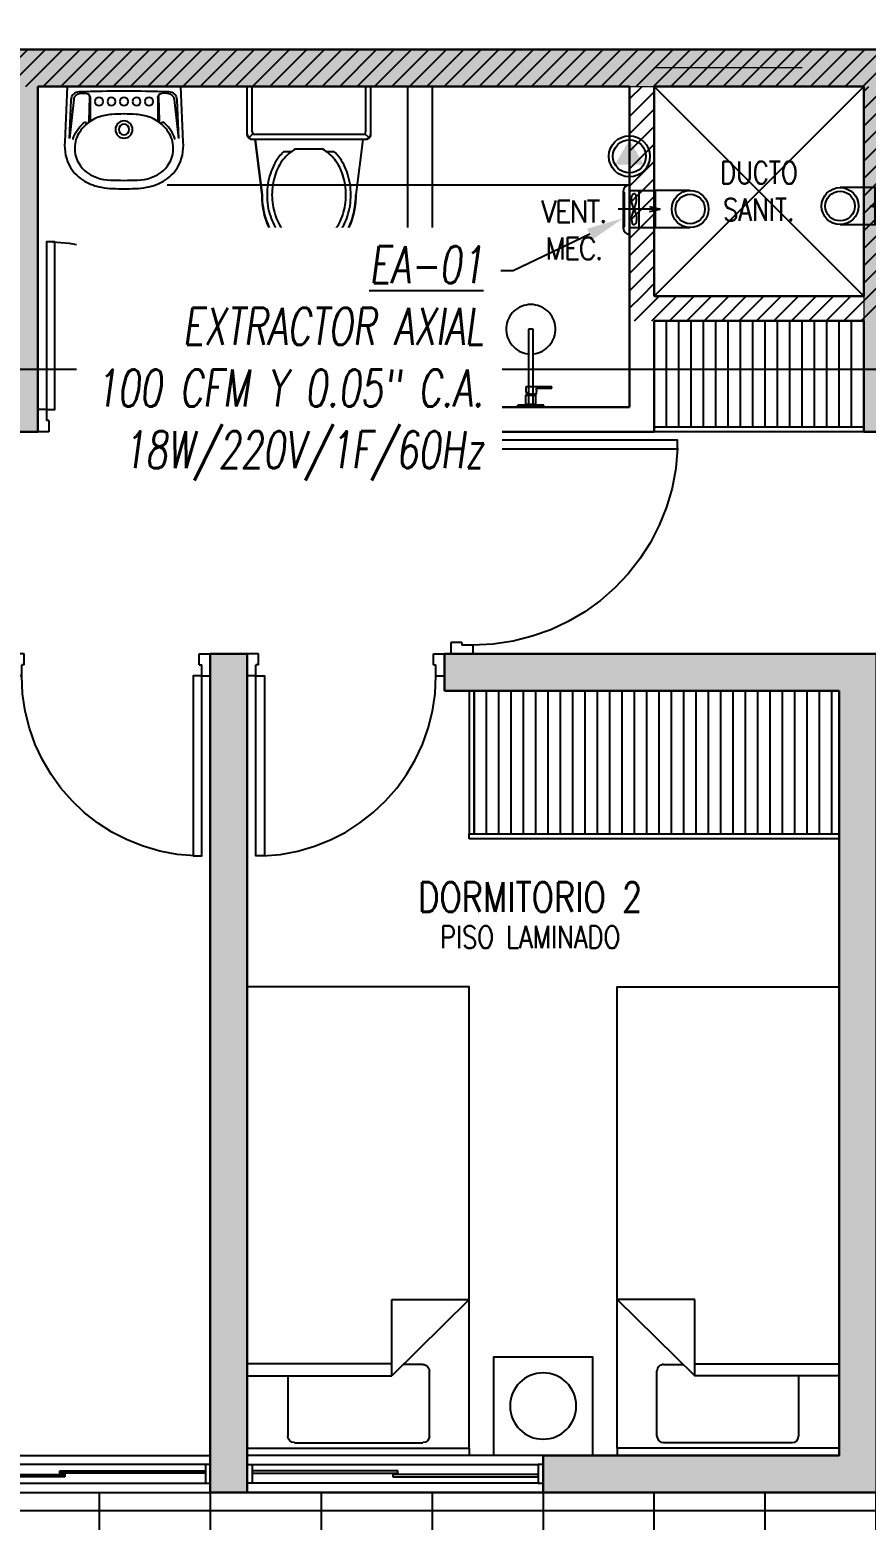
# Model space of a CAD drawing. Header units: millimetres. Extents: x 98 to 155, y -181 to 127.
# Drawn here: x 118.41 to 121.8, y 109.62 to 115.67 of the extents above; entities that cross this region are included whole.
import ezdxf
from ezdxf import colors
from ezdxf.entities.mleader import LeaderData, LeaderLine
from ezdxf.enums import TextEntityAlignment as Align
from ezdxf.math import Vec2, Vec3

# ---------------------------------------------------------------- set-up
doc = ezdxf.new("R2010")
doc.units = ezdxf.units.MM
doc.header["$LTSCALE"] = 15
for name, pattern in [('CENTER', [2, 1.25, -0.25, 0.25, -0.25]), ('HIDDEN', [0.375, 0.25, -0.125]), ('HIDDEN2', [0.1875, 0.125, -0.0625]), ('X-REF_DP_Arquitectura$0$HIDDEN', [0.375, 0.25, -0.125])]:
    doc.linetypes.add(name, pattern=pattern)
doc.layers.get('0').update_dxf_attribs({"color": 250})
for name, color, linetype in [('A-CORTE', 250, 'CENTER'), ('A-HATCH', 250, 'Continuous'), ('A-LINEAS', 250, 'Continuous'), ('A-MOBILIARIO', 250, 'Continuous'), ('A-MURO BAJO', 250, 'Continuous'), ('A-PROYECCIONES INT.', 250, 'HIDDEN2'), ('A-SANITARIOS', 250, 'Continuous'), ('A-TEXTO-ACABADO PISO', 250, 'Continuous'), ('A_50_TextoAmbiente', 252, 'Continuous'), ('A_50_TextoIndicaciones', 250, 'Continuous'), ('A_50_Vigas', 250, 'X-REF_DP_Arquitectura$0$HIDDEN'), ('A_60_HatchEstructuras', 250, 'Continuous'), ('DLP_MOBILIARIO FIJO', 250, 'Continuous'), ('L-06_EQ-FIN-CONT', 141, 'Continuous'), ('L3 Equipos y Ductos', 160, 'Continuous'), ('L4 Linea mediana', 191, 'Continuous'), ('L6 Linea fina', 141, 'Continuous'), ('MURO CF 120', 250, 'Continuous'), ('MURO CF 60', 250, 'Continuous')]:
    doc.layers.add(name, color=color, linetype=linetype)
doc.layers.add('A-MUROS', color=252, linetype='Continuous', lineweight=30)
doc.layers.add('A_20_Estructuras', color=250, linetype='Continuous', lineweight=18)
doc.styles.add('JNV ING', font='romans.shx', dxfattribs={"width": 0.7, "oblique": 8, "height": 0.15})
doc.styles.add('ROMANS', font='romans.shx', dxfattribs={"width": 0.8})
pattern_1 = [(45, (128.673205, 65.58629), (-0.03535534, 0.03535534), [])]

# ---------------------------------------------------------------- blocks, each defined once
blk = doc.blocks.new('FUTURE 150')
at = {"layer": 'L3 Equipos y Ductos'}
for p, q in [((-0.1294, 0.1486), (-0.1294, -0.0006)), ((-0.104, -0.026), (-0.104, 0.174)), ((-0.104, 0.152), (0, 0.152)), ((0, 0.152), (0, 0.002)), ((-0.104, 0.002), (0, 0.002))]:
    blk.add_line(p, q, dxfattribs=at)
for centre, start, end in [((-0.104, 0.1486), 90, 180), ((-0.104, -0.0006), 180, 270)]:
    blk.add_arc(centre, 0.0254, start, end, dxfattribs=at)
at = {"layer": 'L4 Linea mediana'}
for p, q in [((-0.1294, 0.1448), (-0.1239, 0.1448)), ((-0.1239, 0.0052), (-0.1239, 0.1448)), ((-0.066, 0.152), (-0.066, 0.002)), ((-0.1294, 0.0052), (-0.1239, 0.0052))]:
    blk.add_line(p, q, dxfattribs=at)
at = {"layer": 'L6 Linea fina'}
for p, q in [((0.0199, 0.077), (-0.1499, 0.077)), ((-0.0231, 0.0872), (0.0199, 0.077)), ((-0.0231, 0.0668), (0.0199, 0.077))]:
    blk.add_line(p, q, dxfattribs=at)
for points in [[(-0.0857, 0.077), (-0.0921, 0.0934), (-0.0951, 0.1284), (-0.0911, 0.1379), (-0.0857, 0.1402)], [(-0.0857, 0.077), (-0.0794, 0.0934), (-0.0764, 0.1284), (-0.0804, 0.1379), (-0.0857, 0.1402)], [(-0.0857, 0.077), (-0.0921, 0.0606), (-0.0951, 0.0256), (-0.0911, 0.0161), (-0.0857, 0.0138)], [(-0.0857, 0.077), (-0.0794, 0.0606), (-0.0764, 0.0256), (-0.0804, 0.0161), (-0.0857, 0.0138)]]:
    blk.add_spline(points, degree=3, dxfattribs=at)
blk = doc.blocks.new('Trampa de humo')
at = {"layer": 'L3 Equipos y Ductos'}
blk.add_lwpolyline([(0.155, 0.15), (0.013, 0.15), (0.013, 0), (0.155, 0)], dxfattribs=at)
for radius in [0.075, 0.06]:
    blk.add_circle((0.155, 0.075), radius, dxfattribs=at)
blk = doc.blocks.new('FUTURE150 con trampa')
blk.add_blockref('Trampa de humo', (0.0927, 0.0279))
at = {"layer": 'L-06_EQ-FIN-CONT'}
blk.add_blockref('FUTURE 150', (0.1057, 0.0259), dxfattribs=at)
blk = doc.blocks.new('PTO ELECT')
at = {"layer": 'L4 Linea mediana', "ltscale": 1.5}
blk.add_circle((-0.6859, 0.0891), 0.0833, dxfattribs=at)
at = {"layer": 'L6 Linea fina', "ltscale": 1.5}
blk.add_circle((-0.6859, 0.0891), 0.0671, dxfattribs=at)
blk.add_solid([(-0.6278, 0.0555), (-0.744, 0.0555), (-0.6278, 0.0555), (-0.6859, 0.1562)], dxfattribs=at)
blk = doc.blocks.new('ESTRUC_P1')
at = {"layer": 'A_60_HatchEstructuras'}
h = blk.add_hatch(color=256, dxfattribs=at)
h.dxf.hatch_style = 1
h.paths.add_polyline_path([(21.1, -4.925), (21.525, -4.925), (21.525, -4.775), (19.25, -4.775), (19.25, -4.925), (20.9, -4.925), (20.9, -6.175), (18.5, -6.175), (18.5, -4.775), (18.35, -4.775), (18.35, -6.175), (15.45, -6.175), (15.45, -4.775), (15.25, -4.775), (15.25, -6.175), (11.7, -6.175), (11.7, -6.325), (21.1, -6.325)])
h.paths.add_polyline_path([(21.7, -7.525), (11.7, -7.525), (11.7, -7.675), (15.25, -7.675), (15.25, -9.075), (15.45, -9.075), (15.45, -7.675), (18.8, -7.675), (18.8, -9.075), (18.95, -9.075), (18.95, -7.675), (21.5, -7.675), (21.5, -8.925), (19.7, -8.925), (19.7, -9.075), (21.7, -9.075)])
h = blk.add_hatch(color=256, dxfattribs=at)
h.dxf.hatch_style = 1
h.paths.add_polyline_path([(15.35, -9.975), (13.6, -9.975), (13.6, -13.375), (14.95, -13.375), (14.95, -13.225), (13.75, -13.225), (13.75, -10.125), (15.35, -10.125)])
h.paths.add_polyline_path([(16.3, -9.975), (16.15, -9.975), (16.15, -13.375), (16.3, -13.375)])
h.paths.add_polyline_path([(18.85, -9.975), (17.1, -9.975), (17.1, -10.125), (18.7, -10.125), (18.7, -13.225), (17.5, -13.225), (17.5, -13.375), (18.85, -13.375)])
at = {"layer": 'A_20_Estructuras'}
for points in [[(21.7, -7.525), (11.7, -7.525), (11.7, -7.675), (15.25, -7.675), (15.25, -9.075), (15.45, -9.075), (15.45, -7.675), (18.8, -7.675), (18.8, -9.075), (18.95, -9.075), (18.95, -7.675), (21.5, -7.675), (21.5, -8.925), (19.7, -8.925), (19.7, -9.075), (21.7, -9.075)], [(16.3, -9.975), (16.15, -9.975), (16.15, -13.375), (16.3, -13.375)], [(18.85, -9.975), (17.1, -9.975), (17.1, -10.125), (18.7, -10.125), (18.7, -13.225), (17.5, -13.225), (17.5, -13.375), (18.85, -13.375)]]:
    blk.add_lwpolyline(points, close=True, dxfattribs=at)
at = {"layer": 'A_20_Estructuras', "linetype": 'HIDDEN', "ltscale": 0.5, "elevation": 0}
blk.add_lwpolyline([(18.55, -7.6), (17.95, -7.6)], dxfattribs=at)
at = {"layer": 'A_50_Vigas'}
for p, q in [((14.95, -13.375), (16.15, -13.375)), ((16.3, -13.375), (17.5, -13.375))]:
    blk.add_line(p, q, dxfattribs=at)
at = {"layer": 'A_50_Vigas', "elevation": 0}
blk.add_lwpolyline([(17.95, -7.675), (17.95, -8.525), (18.8, -8.525)], dxfattribs=at)
blk = doc.blocks.new('ducha marsano')
at = {"linetype": 'HIDDEN2', "ltscale": 0.5, "extrusion": (-4.9425e-10, -7.91123e-10, -1)}
for p, q in [((-0.01, 0), (0.01, 0)), ((0.01, 0), (0.01, -0.3155)), ((-0.0205, -0.08), (-0.0205, -0.0601)), ((-0.0155, -0.058), (-0.0157, -0.058)), ((-0.01, -0.3155), (-0.01, 0)), ((0.0225, -0.0515), (-0.0001, -0.0515)), ((0.0225, -0.0515), (0.0225, -0.0627)), ((0.021, -0.0815), (-0.019, -0.0815)), ((0.025, -0.0815), (0.021, -0.0815)), ((0.0225, -0.0682), (0.0225, -0.077)), ((0.0225, -0.077), (0.025, -0.077)), ((0.025, -0.077), (0.0771, -0.077)), ((0.0771, -0.0815), (0.025, -0.0815)), ((0.0771, -0.077), (0.0816, -0.077)), ((0.0816, -0.0815), (0.0771, -0.0815)), ((0.0816, -0.077), (0.082, -0.077)), ((0.082, -0.0815), (0.0816, -0.0815)), ((0.082, -0.077), (0.084, -0.077)), ((0.084, -0.0815), (0.082, -0.0815)), ((0.0855, -0.0785), (0.0855, -0.08)), ((0.01, -0.3155), (-0.01, -0.3155))]:
    blk.add_line(p, q, dxfattribs=at)
for centre, radius, start, end in [((-0.0004, -0.0462), 0.02, 323.95812, 354.92979), ((0.0004, -0.0462), 0.02, 185.07021, 195.2705), ((0.019, -0.08), 0.0015, 270, 360), ((-0.084, -0.0785), 0.0015, 90, 180), ((-0.084, -0.08), 0.0015, 180, 270), ((0, -0.3155), 0.1, 95.73917, 84.26083)]:
    blk.add_arc(centre, radius, start, end, dxfattribs=at)
at = {"linetype": 'HIDDEN2', "ltscale": 0.5, "extrusion": (-4.94252e-10, -7.91124e-10, -1)}
blk.add_ellipse((0, -0.0515), major_axis=(-0.0225, -0.0095), ratio=0.001448, start_param=0.425436, end_param=1.567366, dxfattribs=at)
at = {"linetype": 'HIDDEN2', "ltscale": 0.5}
for points, degree in [([(-0.0305, 0), (0, 0), (0.0305, 0)], 2), ([(0.0305, 0), (0.0415, 0), (0.0525, 0)], 2), ([(0.0525, 0), (0.0525, -0.0038), (0.0525, -0.0075)], 2), ([(-0.0525, 0), (-0.0525, -0.0038), (-0.0525, -0.0075)], 2), ([(-0.0525, 0), (-0.0415, 0), (-0.0305, 0)], 2), ([(-0.0525, -0.0075), (-0.0525, -0.0075), (-0.0525, -0.0075)], 2), ([(0.0305, -0.008), (0, -0.008), (-0.0305, -0.008)], 2), ([(-0.0215, -0.008), (-0.0215, -0.0093), (-0.0215, -0.0105)], 2), ([(-0.021, -0.011), (-0.007, -0.011), (0.007, -0.011), (0.021, -0.011)], 3), ([(-0.02, -0.011), (-0.02, -0.0294), (-0.02, -0.0477)], 2), ([(-0.0197, -0.048), (0, -0.048), (0.0197, -0.048)], 2), ([(0.02, -0.011), (0.02, -0.0294), (0.02, -0.0477)], 2), ([(0.0215, -0.008), (0.0215, -0.0093), (0.0215, -0.0105)], 2)]:
    blk.add_open_spline(points, degree=degree, dxfattribs=at)
for points, weights in [([(-0.0525, -0.0075), (-0.0525, -0.0075), (-0.0525, -0.0075)], [1, 0.990847086912, 0.982266230892]), ([(-0.052, -0.008), (-0.0525, -0.008), (-0.0525, -0.0075)], [1, 0.707106781193, 1]), ([(-0.0215, -0.0105), (-0.0215, -0.011), (-0.021, -0.011)], [1, 0.70710678154, 1]), ([(-0.02, -0.0477), (-0.02, -0.048), (-0.0197, -0.048)], [1, 0.707106780138, 1]), ([(0.02, -0.0477), (0.02, -0.048), (0.0197, -0.048)], [1, 0.707106779703, 1]), ([(0.0211, -0.011), (0.0211, -0.011), (0.021, -0.011)], [1, 0.992411795776, 1]), ([(0.052, -0.008), (0.0521, -0.008), (0.0521, -0.008)], [1, 0.992411795771, 1])]:
    blk.add_rational_spline(points, weights, degree=2, dxfattribs=at)
for points, knots in [([(-0.0305, -0.008), (-0.0332, -0.008), (-0.0374, -0.008), (-0.0424, -0.008), (-0.0458, -0.008), (-0.0486, -0.008), (-0.0512, -0.008), (-0.052, -0.008), (-0.052, -0.008)], [0, 0, 0, 0, 8.104572, 12.495263, 16.885954, 21.276645, 25.667336, 33.771908, 33.771908, 33.771908, 33.771908]), ([(0.052, -0.008), (0.052, -0.008), (0.0512, -0.008), (0.0486, -0.008), (0.0458, -0.008), (0.0424, -0.008), (0.0374, -0.008), (0.0332, -0.008), (0.0305, -0.008)], [0, 0, 0, 0, 8.104572, 12.495263, 16.885954, 21.276645, 25.667336, 33.771908, 33.771908, 33.771908, 33.771908]), ([(0.0225, -0.0682), (0.0225, -0.0682), (0.0225, -0.0682), (0.0225, -0.0679), (0.0224, -0.0677), (0.0224, -0.0672), (0.0224, -0.0669), (0.0223, -0.0662), (0.0223, -0.0658), (0.0223, -0.0652), (0.0223, -0.0648), (0.0224, -0.0641), (0.0224, -0.0638), (0.0224, -0.0633), (0.0225, -0.0631), (0.0225, -0.0628), (0.0225, -0.0627), (0.0225, -0.0627)], [0.4148436, 0.4148436, 0.4148436, 0.4148436, 0.5185541, 0.5185541, 0.6222645, 0.6222645, 0.7259759, 0.7259759, 0.8296873, 0.8296873, 0.9333987, 0.9333987, 1.03711, 1.03711, 1.1408205, 1.1408205, 1.2445309, 1.2445309, 1.2445309, 1.2445309])]:
    blk.add_open_spline(points, degree=3, knots=knots, dxfattribs=at)
for points, weights, degree, knots in [([(0.0211, -0.011), (0.0211, -0.011), (0.0211, -0.011), (0.0211, -0.011), (0.0214, -0.0109), (0.0215, -0.0107), (0.0215, -0.0105)], [0.918641037743, 0.918640949346, 0.918640860949, 0.918640772552, 0.789223156395, 0.789223156395, 0.918640772552], 3, [0.1238988, 0.1238988, 0.1238988, 0.1238988, 0.1238993, 0.1238993, 0.1238993, 0.78603, 0.78603, 0.78603, 0.78603]), ([(0.0521, -0.008), (0.0521, -0.008), (0.0521, -0.008), (0.0525, -0.0079), (0.0525, -0.0075)], [0.918641037749, 0.918640905153, 0.918640772558, 0.724517853988, 0.918640772558], 2, [0.1238988, 0.1238988, 0.1238988, 0.1238993, 0.1238993, 0.7860311, 0.7860311, 0.7860311])]:
    blk.add_rational_spline(points, weights, degree=degree, knots=knots, dxfattribs=at)
blk = doc.blocks.new('1 PLAZA')
for p, q in [((-0.2592, -0.0513), (0.2619, -0.0513)), ((-0.2859, -0.3221), (-0.2859, -0.0781)), ((0.2887, -0.0781), (0.2887, -0.3415)), ((-0.45, -0.3221), (0.1356, -0.3221)), ((0.45, -0.6318), (0.1356, -0.3221)), ((0.1356, -0.3221), (0.1356, -0.6318)), ((0.1356, -0.371), (-0.45, -0.371)), ((0.2619, -0.3683), (0.1825, -0.3683)), ((0.1356, -0.6318), (0.45, -0.6318))]:
    blk.add_line(p, q)
at = {"extrusion": (4.49068e-08, -3.60286e-08, 1), "elevation": 0}
blk.add_lwpolyline([(-0.45, -0.0287), (0.45, -0.0287), (0.45, 0), (-0.45, 0)], close=True, dxfattribs=at)
blk.add_lwpolyline([(-0.45, -1.9), (-0.45, -0.0287), (0.45, -0.0287), (0.45, -1.9)], close=True)
for centre, start, end in [((-0.2592, -0.0781), 90, 180), ((0.2619, -0.0781), 0, 90), ((0.2619, -0.3415), 270, 0)]:
    blk.add_arc(centre, 0.0267, start, end)
blk = doc.blocks.new('VELADOR')
blk.add_lwpolyline([(0, 0.4), (0, 0), (0.4, 0), (0.4, 0.4)], close=True)
blk.add_circle((0.2, 0.2), 0.1344)
blk = doc.blocks.new('SIFON JET_PLANTA')
at = {"extrusion": (-2.64698e-23, 6.61744e-24, -1)}
for p, q in [((-0.2129, 0.239, 0), (-0.211, 0.2419, 0)), ((-0.211, 0.2419, 0), (-0.2091, 0.2441, 0)), ((-0.2091, 0.2441, 0), (-0.2077, 0.2455, 0)), ((-0.2077, 0.2455, 0), (-0.2055, 0.247, 0)), ((-0.2055, 0.247, 0), (-0.2007, 0.2492, 0)), ((-0.2007, 0.2492, 0), (-0.195, 0.25, 0)), ((-0.195, 0.25, 0), (-0.195, 0.25, 0)), ((-0.195, 0.25, 0), (-0.1605, 0.25, 0)), ((-0.1605, 0.25, 0), (-0.0975, 0.25, 0)), ((-0.0975, 0.25, 0), (-0.0323, 0.25, 0)), ((-0.0323, 0.25, 0), (0, 0.25, 0)), ((0, 0.25, 0), (0, -0.25, 0)), ((-0.5216, 0.1797, 0), (-0.5148, 0.1813, 0)), ((-0.5148, 0.1813, 0), (-0.5079, 0.1829, 0)), ((-0.5079, 0.1829, 0), (-0.5016, 0.1842, 0)), ((-0.5016, 0.1842, 0), (-0.4865, 0.1867, 0)), ((-0.4865, 0.1867, 0), (-0.4763, 0.188, 0)), ((-0.4763, 0.188, 0), (-0.4726, 0.1884, 0)), ((-0.4726, 0.1884, 0), (-0.4636, 0.1892, 0)), ((-0.4636, 0.1892, 0), (-0.4549, 0.1897, 0)), ((-0.4549, 0.1897, 0), (-0.449, 0.1899, 0)), ((-0.449, 0.1899, 0), (-0.44, 0.19, 0)), ((-0.44, 0.19, 0), (-0.4322, 0.191, 0)), ((-0.4322, 0.191, 0), (-0.215, 0.2181, 0)), ((-0.215, 0.2278, 0), (-0.2149, 0.2323, 0)), ((-0.215, 0.2234, 0), (-0.215, 0.2278, 0)), ((-0.215, 0.2181, 0), (-0.215, 0.2234, 0)), ((-0.2149, 0.2323, 0), (-0.2142, 0.2356, 0)), ((-0.2142, 0.2356, 0), (-0.2129, 0.239, 0)), ((-0.6386, 0.1152, 0), (-0.6326, 0.121, 0)), ((-0.6326, 0.121, 0), (-0.6299, 0.1235, 0)), ((-0.6299, 0.1235, 0), (-0.6251, 0.1276, 0)), ((-0.6251, 0.1276, 0), (-0.6206, 0.1314, 0)), ((-0.6206, 0.1314, 0), (-0.6168, 0.1344, 0)), ((-0.6168, 0.1344, 0), (-0.6106, 0.1389, 0)), ((-0.6106, 0.1389, 0), (-0.6061, 0.142, 0)), ((-0.6061, 0.142, 0), (-0.6, 0.1461, 0)), ((-0.6, 0.1461, 0), (-0.5963, 0.1484, 0)), ((-0.5963, 0.1484, 0), (-0.5908, 0.1517, 0)), ((-0.5908, 0.1517, 0), (-0.5862, 0.1543, 0)), ((-0.5862, 0.1543, 0), (-0.5794, 0.158, 0)), ((-0.5794, 0.158, 0), (-0.5693, 0.1629, 0)), ((-0.5693, 0.1629, 0), (-0.5517, 0.1703, 0)), ((-0.5517, 0.1703, 0), (-0.5465, 0.1722, 0)), ((-0.5465, 0.1722, 0), (-0.5385, 0.1749, 0)), ((-0.5385, 0.1749, 0), (-0.5346, 0.176, 0)), ((-0.5346, 0.176, 0), (-0.5265, 0.1784, 0)), ((-0.5265, 0.1784, 0), (-0.5216, 0.1797, 0)), ((-0.6779, 0.0582, 0), (-0.6745, 0.0655, 0)), ((-0.6745, 0.0655, 0), (-0.6722, 0.0699, 0)), ((-0.6745, 0.0655, 0), (-0.6745, 0.0655, 0)), ((-0.6722, 0.0699, 0), (-0.6705, 0.0728, 0)), ((-0.6705, 0.0728, 0), (-0.669, 0.0755, 0)), ((-0.669, 0.0755, 0), (-0.6672, 0.0785, 0)), ((-0.6672, 0.0785, 0), (-0.665, 0.082, 0)), ((-0.665, 0.082, 0), (-0.6634, 0.0845, 0)), ((-0.6634, 0.0845, 0), (-0.6611, 0.088, 0)), ((-0.6611, 0.088, 0), (-0.657, 0.0936, 0)), ((-0.657, 0.0936, 0), (-0.6534, 0.0984, 0)), ((-0.657, 0.0936, 0), (-0.657, 0.0936, 0)), ((-0.6534, 0.0984, 0), (-0.6503, 0.1023, 0)), ((-0.6534, 0.0984, 0), (-0.6534, 0.0984, 0)), ((-0.6503, 0.1023, 0), (-0.6453, 0.108, 0)), ((-0.6453, 0.108, 0), (-0.6386, 0.1152, 0)), ((-0.69, 0, 0), (-0.6899, 0.0044, 0)), ((-0.6899, 0.0044, 0), (-0.6897, 0.0096, 0)), ((-0.6897, 0.0096, 0), (-0.6893, 0.014, 0)), ((-0.6893, 0.014, 0), (-0.6887, 0.0194, 0)), ((-0.6887, 0.0194, 0), (-0.6881, 0.0236, 0)), ((-0.6881, 0.0236, 0), (-0.6872, 0.0284, 0)), ((-0.6881, 0.0236, 0), (-0.6881, 0.0236, 0)), ((-0.6872, 0.0284, 0), (-0.6867, 0.031, 0)), ((-0.6867, 0.031, 0), (-0.6855, 0.0361, 0)), ((-0.6855, 0.0361, 0), (-0.6838, 0.0421, 0)), ((-0.6855, 0.0361, 0), (-0.6855, 0.0361, 0)), ((-0.6838, 0.0421, 0), (-0.6819, 0.048, 0)), ((-0.6838, 0.0421, 0), (-0.6838, 0.0421, 0)), ((-0.6819, 0.048, 0), (-0.6804, 0.0521, 0)), ((-0.6804, 0.0521, 0), (-0.6793, 0.0547, 0)), ((-0.6793, 0.0547, 0), (-0.6779, 0.0582, 0)), ((-0.6899, -0.0065, 0), (-0.69, 0, 0)), ((-0.6896, -0.0111, 0), (-0.6899, -0.0065, 0)), ((-0.6891, -0.0164, 0), (-0.6896, -0.0111, 0)), ((-0.6881, -0.0232, 0), (-0.6891, -0.0164, 0)), ((-0.6876, -0.0264, 0), (-0.6881, -0.0232, 0)), ((-0.687, -0.0296, 0), (-0.6876, -0.0264, 0)), ((-0.6864, -0.0321, 0), (-0.687, -0.0296, 0)), ((-0.6855, -0.0361, 0), (-0.6864, -0.0321, 0)), ((-0.6838, -0.0419, 0), (-0.6855, -0.0361, 0)), ((-0.6827, -0.0457, 0), (-0.6838, -0.0419, 0)), ((-0.6814, -0.0492, 0), (-0.6827, -0.0457, 0)), ((-0.6803, -0.0522, 0), (-0.6814, -0.0492, 0)), ((-0.6792, -0.0551, 0), (-0.6803, -0.0522, 0)), ((-0.6779, -0.0581, 0), (-0.6792, -0.0551, 0)), ((-0.677, -0.0602, 0), (-0.6779, -0.0581, 0)), ((-0.6751, -0.0642, 0), (-0.677, -0.0602, 0)), ((-0.6722, -0.0699, 0), (-0.6751, -0.0642, 0)), ((-0.6706, -0.0727, 0), (-0.6722, -0.0699, 0)), ((-0.6679, -0.0774, 0), (-0.6706, -0.0727, 0)), ((-0.6646, -0.0826, 0), (-0.6679, -0.0774, 0)), ((-0.6623, -0.0862, 0), (-0.6646, -0.0826, 0)), ((-0.6599, -0.0897, 0), (-0.6623, -0.0862, 0)), ((-0.6554, -0.0958, 0), (-0.6599, -0.0897, 0)), ((-0.6494, -0.1032, 0), (-0.6554, -0.0958, 0)), ((-0.6458, -0.1074, 0), (-0.6494, -0.1032, 0)), ((-0.64, -0.1137, 0), (-0.6458, -0.1074, 0)), ((-0.6379, -0.1158, 0), (-0.64, -0.1137, 0)), ((-0.6347, -0.119, 0), (-0.6379, -0.1158, 0)), ((-0.6335, -0.1201, 0), (-0.6347, -0.119, 0)), ((-0.6347, -0.119, 0), (-0.6347, -0.119, 0)), ((-0.6318, -0.1217, 0), (-0.6335, -0.1201, 0)), ((-0.6305, -0.123, 0), (-0.6318, -0.1217, 0)), ((-0.6318, -0.1217, 0), (-0.6318, -0.1217, 0)), ((-0.6288, -0.1244, 0), (-0.6305, -0.123, 0)), ((-0.6276, -0.1255, 0), (-0.6288, -0.1244, 0)), ((-0.6262, -0.1268, 0), (-0.6276, -0.1255, 0)), ((-0.6245, -0.1281, 0), (-0.6262, -0.1268, 0)), ((-0.6235, -0.1291, 0), (-0.6245, -0.1281, 0)), ((-0.6245, -0.1281, 0), (-0.6245, -0.1281, 0)), ((-0.6223, -0.13, 0), (-0.6235, -0.1291, 0)), ((-0.6215, -0.1307, 0), (-0.6223, -0.13, 0)), ((-0.6204, -0.1315, 0), (-0.6215, -0.1307, 0)), ((-0.6193, -0.1324, 0), (-0.6204, -0.1315, 0)), ((-0.6179, -0.1335, 0), (-0.6193, -0.1324, 0)), ((-0.6168, -0.1344, 0), (-0.6179, -0.1335, 0)), ((-0.6153, -0.1355, 0), (-0.6168, -0.1344, 0)), ((-0.6142, -0.1363, 0), (-0.6153, -0.1355, 0)), ((-0.612, -0.1379, 0), (-0.6142, -0.1363, 0)), ((-0.6086, -0.1403, 0), (-0.612, -0.1379, 0)), ((-0.607, -0.1415, 0), (-0.6086, -0.1403, 0)), ((-0.6058, -0.1422, 0), (-0.607, -0.1415, 0)), ((-0.6039, -0.1435, 0), (-0.6058, -0.1422, 0)), ((-0.602, -0.1448, 0), (-0.6039, -0.1435, 0)), ((-0.6004, -0.1458, 0), (-0.602, -0.1448, 0)), ((-0.5987, -0.1469, 0), (-0.6004, -0.1458, 0)), ((-0.5964, -0.1483, 0), (-0.5987, -0.1469, 0)), ((-0.595, -0.1492, 0), (-0.5964, -0.1483, 0)), ((-0.5936, -0.15, 0), (-0.595, -0.1492, 0)), ((-0.5918, -0.1511, 0), (-0.5936, -0.15, 0)), ((-0.5896, -0.1524, 0), (-0.5918, -0.1511, 0)), ((-0.5871, -0.1538, 0), (-0.5896, -0.1524, 0)), ((-0.5833, -0.1559, 0), (-0.5871, -0.1538, 0)), ((-0.5781, -0.1587, 0), (-0.5833, -0.1559, 0)), ((-0.5759, -0.1598, 0), (-0.5781, -0.1587, 0)), ((-0.5738, -0.1608, 0), (-0.5759, -0.1598, 0)), ((-0.5702, -0.1625, 0), (-0.5738, -0.1608, 0)), ((-0.5675, -0.1637, 0), (-0.5702, -0.1625, 0)), ((-0.5659, -0.1645, 0), (-0.5675, -0.1637, 0)), ((-0.5644, -0.1652, 0), (-0.5659, -0.1645, 0)), ((-0.5614, -0.1664, 0), (-0.5644, -0.1652, 0)), ((-0.5598, -0.1671, 0), (-0.5614, -0.1664, 0)), ((-0.5568, -0.1683, 0), (-0.5598, -0.1671, 0)), ((-0.5543, -0.1693, 0), (-0.5568, -0.1683, 0)), ((-0.551, -0.1706, 0), (-0.5543, -0.1693, 0)), ((-0.5491, -0.1713, 0), (-0.551, -0.1706, 0)), ((-0.5465, -0.1722, 0), (-0.5491, -0.1713, 0)), ((-0.5449, -0.1728, 0), (-0.5465, -0.1722, 0)), ((-0.5428, -0.1735, 0), (-0.5449, -0.1728, 0)), ((-0.5412, -0.174, 0), (-0.5428, -0.1735, 0)), ((-0.5385, -0.1749, 0), (-0.5412, -0.174, 0)), ((-0.5352, -0.1759, 0), (-0.5385, -0.1749, 0)), ((-0.5385, -0.1749, 0), (-0.5385, -0.1749, 0)), ((-0.5321, -0.1768, 0), (-0.5352, -0.1759, 0)), ((-0.5296, -0.1775, 0), (-0.5321, -0.1768, 0)), ((-0.5267, -0.1783, 0), (-0.5296, -0.1775, 0)), ((-0.5238, -0.1791, 0), (-0.5267, -0.1783, 0)), ((-0.5267, -0.1783, 0), (-0.5267, -0.1783, 0)), ((-0.5217, -0.1796, 0), (-0.5238, -0.1791, 0)), ((-0.5177, -0.1807, 0), (-0.5217, -0.1796, 0)), ((-0.5151, -0.1813, 0), (-0.5177, -0.1807, 0)), ((-0.5118, -0.1821, 0), (-0.5151, -0.1813, 0)), ((-0.5094, -0.1826, 0), (-0.5118, -0.1821, 0)), ((-0.5066, -0.1832, 0), (-0.5094, -0.1826, 0)), ((-0.5022, -0.184, 0), (-0.5066, -0.1832, 0)), ((-0.4974, -0.1849, 0), (-0.5022, -0.184, 0)), ((-0.495, -0.1854, 0), (-0.4974, -0.1849, 0)), ((-0.4974, -0.1849, 0), (-0.4974, -0.1849, 0)), ((-0.4936, -0.1856, 0), (-0.495, -0.1854, 0)), ((-0.4916, -0.1859, 0), (-0.4936, -0.1856, 0)), ((-0.4884, -0.1864, 0), (-0.4916, -0.1859, 0)), ((-0.4862, -0.1867, 0), (-0.4884, -0.1864, 0)), ((-0.4824, -0.1872, 0), (-0.4862, -0.1867, 0)), ((-0.4812, -0.1874, 0), (-0.4824, -0.1872, 0)), ((-0.4785, -0.1877, 0), (-0.4812, -0.1874, 0)), ((-0.4761, -0.188, 0), (-0.4785, -0.1877, 0)), ((-0.4735, -0.1883, 0), (-0.4761, -0.188, 0)), ((-0.4695, -0.1887, 0), (-0.4735, -0.1883, 0)), ((-0.4651, -0.189, 0), (-0.4695, -0.1887, 0)), ((-0.4639, -0.1891, 0), (-0.4651, -0.189, 0)), ((-0.4651, -0.189, 0), (-0.4651, -0.189, 0)), ((-0.4619, -0.1893, 0), (-0.4639, -0.1891, 0)), ((-0.4592, -0.1894, 0), (-0.4619, -0.1893, 0)), ((-0.4568, -0.1896, 0), (-0.4592, -0.1894, 0)), ((-0.455, -0.1897, 0), (-0.4568, -0.1896, 0)), ((-0.4518, -0.1898, 0), (-0.455, -0.1897, 0)), ((-0.449, -0.1899, 0), (-0.4518, -0.1898, 0)), ((-0.4467, -0.1899, 0), (-0.449, -0.1899, 0)), ((-0.4428, -0.19, 0), (-0.4467, -0.1899, 0)), ((-0.44, -0.19, 0), (-0.4428, -0.19, 0)), ((-0.215, -0.2181, 0), (-0.44, -0.19, 0)), ((-0.215, -0.227, 0), (-0.215, -0.2181, 0)), ((-0.215, -0.23, 0), (-0.215, -0.227, 0)), ((-0.2147, -0.2335, 0), (-0.215, -0.23, 0)), ((-0.2138, -0.2369, 0), (-0.2147, -0.2335, 0)), ((-0.2126, -0.2395, 0), (-0.2138, -0.2369, 0)), ((-0.2138, -0.2369, 0), (-0.2138, -0.2369, 0)), ((-0.2108, -0.2423, 0), (-0.2126, -0.2395, 0)), ((-0.2126, -0.2395, 0), (-0.2126, -0.2395, 0)), ((-0.2091, -0.2441, 0), (-0.2108, -0.2423, 0)), ((-0.2108, -0.2423, 0), (-0.2108, -0.2423, 0)), ((-0.2108, -0.2423, 0), (-0.2108, -0.2423, 0)), ((-0.209, -0.244, 0), (-0.2091, -0.2441, 0)), ((-0.2067, -0.2462, 0), (-0.209, -0.244, 0)), ((-0.209, -0.244, 0), (-0.209, -0.244, 0)), ((-0.2029, -0.2484, 0), (-0.2067, -0.2462, 0)), ((-0.2067, -0.2462, 0), (-0.2067, -0.2462, 0)), ((-0.1995, -0.2495, 0), (-0.2029, -0.2484, 0)), ((-0.2029, -0.2484, 0), (-0.2029, -0.2484, 0)), ((-0.195, -0.25, 0), (-0.1995, -0.2495, 0)), ((0, -0.25, 0), (-0.195, -0.25, 0))]:
    blk.add_line(p, q, dxfattribs=at)
for p, q in [((-0.2091, 0.2441, 0), (-0.1921, 0.2271, 0)), ((-0.195, 0.25, 0), (0, 0.25, 0)), ((0, 0.25, 0), (0, -0.25, 0)), ((-0.215, 0.2181, 0), (-0.44, 0.19, 0)), ((-0.215, -0.23, 0), (-0.215, 0.23, 0)), ((-0.195, -0.22, 0), (-0.195, 0.22, 0)), ((-0.185, 0.23, 0), (0, 0.23, 0)), ((-0.265, 0.0718, 0), (-0.265, 0.1028, 0)), ((-0.255, -0.0562, 0), (-0.255, 0.0562, 0)), ((-0.265, -0.1028, 0), (-0.265, -0.0718, 0)), ((-0.215, -0.2181, 0), (-0.44, -0.19, 0)), ((-0.2091, -0.2441, 0), (-0.1921, -0.2271, 0)), ((0, -0.23, 0), (-0.185, -0.23, 0)), ((0, -0.25, 0), (-0.195, -0.25, 0))]:
    blk.add_line(p, q)
at = {"elevation": 0}
for points in [[(-0.265, 0.1028, 0.0362), (-0.2844, 0.1202, 0.08725), (-0.3535, 0.1565, 0.077598), (-0.44, 0.17, 0.077598), (-0.5265, 0.1565, 0.08725), (-0.5956, 0.1202, 0.105601), (-0.6443, 0.0627, 0.12364), (-0.66, 0, 0.12364), (-0.6443, -0.0627, 0.105601), (-0.5956, -0.1202, 0.08725), (-0.5265, -0.1565, 0.077598), (-0.44, -0.17, 0.077598)], [(-0.255, 0.0562, 0.100268), (-0.2967, 0.1044, 0.08725), (-0.3596, 0.1374, 0.077598), (-0.44, 0.15, 0.077598), (-0.5204, 0.1374, 0.08725), (-0.5833, 0.1044, 0.105601), (-0.6266, 0.0532, 0.12364), (-0.64, 0, 0.12364), (-0.6266, -0.0532, 0.105601), (-0.5833, -0.1044, 0.08725), (-0.5204, -0.1374, 0.077598), (-0.44, -0.15, 0.077598)], [(-0.44, -0.15, 0.077598), (-0.3596, -0.1374, 0.08725), (-0.2967, -0.1044, 0.100268), (-0.255, -0.0562, 0.12364)], [(-0.44, -0.17, 0.077598), (-0.3535, -0.1565, 0.08725), (-0.2844, -0.1202, 0.0362), (-0.265, -0.1028, 0.12364)]]:
    blk.add_lwpolyline(points, format="xyb", dxfattribs=at)
for centre, radius, start, end in [((-0.195, 0.23, 0), 0.02, 90, 180), ((-0.44, -0.1379, 0), 0.3279, 90, 107.47412), ((-0.185, 0.22, 0), 0.01, 90, 180), ((-0.4939, -0.0273, 0), 0.203, 127.23483, 151.40883), ((-0.4613, -0.0702, 0), 0.257, 107.47412, 127.23483), ((-0.544, 0, 0), 0.146, 151.40883, 180), ((-0.544, 0, 0), 0.146, 180, 208.59117), ((-0.4939, 0.0273, 0), 0.203, 208.59117, 232.76517), ((-0.4613, 0.0702, 0), 0.257, 232.76517, 252.52588), ((-0.44, 0.1379, 0), 0.3279, 252.52588, 270), ((-0.195, -0.23, 0), 0.02, 180, 270), ((-0.185, -0.22, 0), 0.01, 180, 270)]:
    blk.add_arc(centre, radius, start, end)
blk = doc.blocks.new('*U145')
for p, q in [((0.01, 0.855), (0.01, 0.9)), ((0.055, 0.855), (0.01, 0.855)), ((0.1, 0.865), (0.055, 0.865)), ((0.055, 0.855), (0.055, 0.865)), ((0.1, 0.865), (0.1, 0.9)), ((0.055, 0.045), (0.01, 0.045)), ((0.01, 0.045), (0.01, 0)), ((0.055, 0.045), (0.055, 0.035)), ((0.1, 0.035), (0.055, 0.035)), ((0.1, 0.035), (0.1, 0))]:
    blk.add_line(p, q)
blk.add_lwpolyline([(0.93, 0.07), (0.93, 0.035), (0.1, 0.035), (0.1, 0.07)], close=True)
at = {"linetype": 'HIDDEN2'}
blk.add_arc((0.0995, 0.0339), 0.8311, 2.23015, 89.96723, dxfattribs=at)
blk = doc.blocks.new('*U144')
for p, q in [((0.01, 0.755), (0.01, 0.8)), ((0.1, 0.765), (0.1, 0.8)), ((0.055, 0.755), (0.01, 0.755)), ((0.1, 0.765), (0.055, 0.765)), ((0.055, 0.755), (0.055, 0.765)), ((0.055, 0.045), (0.01, 0.045)), ((0.01, 0.045), (0.01, 0)), ((0.055, 0.045), (0.055, 0.035)), ((0.1, 0.035), (0.055, 0.035)), ((0.1, 0.035), (0.1, 0))]:
    blk.add_line(p, q)
blk.add_lwpolyline([(0.83, 0.07), (0.83, 0.035), (0.1, 0.035), (0.1, 0.07)], close=True)
at = {"linetype": 'HIDDEN2'}
blk.add_arc((0.0996, 0.034), 0.731, 2.23015, 89.96723, dxfattribs=at)
blk = doc.blocks.new('VP.120')
at = {"layer": 'A-MURO BAJO'}
for p, q in [((0, 0), (1.2, 0)), ((0, -0.15), (1.2, -0.15))]:
    blk.add_line(p, q, dxfattribs=at)
at = {"layer": 'DLP_MOBILIARIO FIJO', "color": 251}
for p, q in [((0.02, -0.0375), (1.18, -0.0375)), ((1.18, -0.1125), (0.02, -0.1125))]:
    blk.add_line(p, q, dxfattribs=at)
at = {"layer": 'DLP_MOBILIARIO FIJO', "color": 6}
for points in [[(0, -0.1125), (0.02, -0.1125), (0.02, -0.0375), (0, -0.0375)], [(1.2, -0.1125), (1.18, -0.1125), (1.18, -0.0375), (1.2, -0.0375)]]:
    blk.add_lwpolyline(points, close=True, dxfattribs=at)
at = {"layer": 'DLP_MOBILIARIO FIJO', "elevation": 0}
for points in [[(0.61, -0.0625), (0.02, -0.0625), (0.02, -0.0725), (0.61, -0.0725)], [(0.59, -0.0875), (1.18, -0.0875), (1.18, -0.0775), (0.59, -0.0775)]]:
    blk.add_lwpolyline(points, close=True, dxfattribs=at)
blk = doc.blocks.new('*U146')
for p, q in [((0.01, 0.705), (0.01, 0.75)), ((0.1, 0.715), (0.1, 0.75)), ((0.055, 0.705), (0.01, 0.705)), ((0.1, 0.715), (0.055, 0.715)), ((0.055, 0.705), (0.055, 0.715)), ((0.055, 0.045), (0.01, 0.045)), ((0.01, 0.045), (0.01, 0)), ((0.055, 0.045), (0.055, 0.035)), ((0.1, 0.035), (0.055, 0.035)), ((0.1, 0.035), (0.1, 0))]:
    blk.add_line(p, q)
blk.add_lwpolyline([(0.78, 0.07), (0.78, 0.035), (0.1, 0.035), (0.1, 0.07)], close=True)
at = {"linetype": 'HIDDEN2'}
blk.add_arc((0.0996, 0.0341), 0.6809, 2.23015, 89.96723, dxfattribs=at)
blk = doc.blocks.new('BOWL-ITALGRIF_VARADERO_01')
for p, q in [((-0.2032, -0.1971), (-0.2208, -0.038)), ((0.2032, -0.1971), (0.2208, -0.038)), ((-0.1404, -0.2077), (-0.1424, -0.1083)), ((-0.1375, -0.205), (-0.1375, -0.1117)), ((0.1375, -0.205), (0.1375, -0.1117)), ((0.1404, -0.2077), (0.1424, -0.1083)), ((-0.1753, -0.222), (-0.1544, -0.222)), ((0.1753, -0.222), (0.1544, -0.222))]:
    blk.add_line(p, q)
for points in [[(-0.0917, 0.1589, -0.02989), (-0.0456, 0.1646, -0.007822), (0.0456, 0.1646, -0.02989), (0.0918, 0.1589, -0.091737), (0.1601, 0.1343, -0.112496), (0.2175, 0.0792, -0.147885), (0.2402, -0.0257), (0.23, -0.25), (-0.23, -0.25), (-0.2402, -0.0257, -0.147885), (-0.2175, 0.0792, -0.112496), (-0.1601, 0.1343, -0.091737)], [(-0.0496, -0.1363, -0.062677), (-0.1048, -0.1249, -0.110639), (-0.1576, -0.091, -0.120976), (-0.195, -0.0344, -0.061198), (-0.2, 0, -0.21707), (-0.1593, 0.092, -0.174983), (-0.0545, 0.1298, -0.010618), (0, 0.131, -0.010618), (0.0545, 0.1298, -0.174983), (0.1593, 0.092, -0.21707), (0.2, 0, -0.061198), (0.195, -0.0344, -0.120976), (0.1576, -0.091, -0.110639), (0.1048, -0.1249, -0.062677), (0.0496, -0.1363, -0.017583), (0, -0.138, -0.017583)]]:
    blk.add_lwpolyline(points, format="xyb", close=True)
for points in [[(-0.2216, -0.0381), (-0.2145, -0.1954, 0.390823), (-0.1807, -0.2288, 0.017524), (0.1807, -0.2288, 0.390823), (0.2145, -0.1954), (0.2216, -0.0381)], [(-0.2072, -0.035, 0.005), (-0.2064, -0.038, 0.121292), (-0.166, -0.0996, 0.007977), (-0.1624, -0.1031)], [(0.2072, -0.035, -0.005), (0.2064, -0.038, -0.121292), (0.166, -0.0996, -0.007977), (0.1624, -0.1031)]]:
    blk.add_lwpolyline(points, format="xyb")
for centre, radius in [((0, -0.075), 0.035), ((0, -0.075), 0.0215), ((-0.1015, -0.1885), 0.0165), ((-0.051, -0.1885), 0.0165), ((0, -0.1885), 0.0165), ((0.051, -0.1885), 0.0165), ((0.1015, -0.1885), 0.0165)]:
    blk.add_circle(centre, radius)
for centre, radius, start, end in [((-0.1583, -0.0987), 0.006, 226.64309, 46.64309), ((-0.1404, -0.1083), 0.002, 54.36186, 181.13739), ((-0.1355, -0.1117), 0.002, 56.71088, 180), ((0.1355, -0.1117), 0.002, 0, 123.28912), ((0.1404, -0.1083), 0.002, 358.86261, 125.63814), ((0.1583, -0.0987), 0.006, 133.35691, 313.35691), ((0.1048, -0.1249), 9.094947017729287e-16, 0, 217.6714), ((-0.1753, -0.194), 0.028, 186.31112, 270), ((-0.1545, -0.205), 0.017, 270, 0), ((-0.1544, -0.208), 0.014, 270, 1.13739), ((0.1545, -0.205), 0.017, 180, 270), ((0.1544, -0.208), 0.014, 178.86261, 270), ((0.1753, -0.194), 0.028, 270, 353.68888)]:
    blk.add_arc(centre, radius, start, end)
blk = doc.blocks.new('TEXTO DUCTOS P1')
at = {"layer": 'A_50_TextoIndicaciones', "insert": (18.375, -8.1, 0), "char_height": 0.09, "width": 0.4157, "attachment_point": 5, "style": 'ROMANS'}
blk.add_mtext('\\pxsm1,t16;DUCTO SANIT.', dxfattribs=at)
blk = doc.blocks.new('Cortes-Elev.')
at = {"layer": 'A-CORTE', "linetype": 'CENTER', "ltscale": 0.5}
blk.add_lwpolyline([(-1.966, 27.2284), (51.8601, 27.2284)], dxfattribs=at)
blk = doc.blocks.new('Vent SSHH F1')
at = {"layer": 'L6 Linea fina'}
for name, p in [('PTO ELECT', (16.7855, -3.5974)), ('FUTURE150 con trampa', (16.0984, -3.8249))]:
    blk.add_blockref(name, p, dxfattribs=at)
at = {"layer": 'L6 Linea fina', "rotation": 180}
blk.add_blockref('FUTURE150 con trampa', (17.2017, -3.6071), dxfattribs=at)
at = {"layer": 'L6 Linea fina'}
ml = blk.add_multileader_mtext('Standard', dxfattribs=at)
ml.set_content('{\\LEA-01}\\PEXTRACTOR AXIAL\\P100 CFM Y 0.05" C.A.\\P18W/220V/1F/60Hz', color=12, style='JNV ING')
ml.set_leader_properties(color=256, linetype='ByLayer', lineweight=-1)
ml.build(insert=Vec2(0, 0))
ml.multileader.update_dxf_attribs({"dogleg_length": 0.05, "arrow_head_size": 0.15})
ctx = ml.context
ctx.base_point, ctx.char_height, ctx.arrow_head_size, ctx.landing_gap_size, ctx.plane_origin = Vec3(13.6642, -3.9728, 0), 0.15, 0.15, 0.07, Vec3(16.0713, -4.5753, 0)
ctx.text_align_type = 2
notes = []
notes.append((ctx, [(0, (1, 1, 0), (15.6281, -3.9728, 0), (-1, 0), 0.05, [(0, [(16.0746, -3.7591, 0)], 0, [])])]))
ctx.mtext.insert, ctx.mtext.alignment, ctx.mtext.flow_direction = Vec3(15.5081, -3.8728, 0), 3, 5
ctx.mtext.has_bg_fill, ctx.mtext.bg_color, ctx.mtext.bg_scale_factor, ctx.mtext.bg_transparency, ctx.mtext.use_window_bg_color = 1, -1027028792, 1.5, 0, 1
for ctx, leaders in notes:
    for number, flags, end, landing, length, lines in leaders:
        leader = LeaderData()
        leader.index, (leader.has_last_leader_line, leader.has_dogleg_vector, leader.attachment_direction) = number, flags
        leader.last_leader_point, leader.dogleg_vector, leader.dogleg_length = Vec3(end), Vec3(landing), length
        for number, points, colour, breaks in lines:
            line = LeaderLine()
            line.index, line.vertices, line.color, line.breaks = number, Vec3.list(points), colors.encode_raw_color(colour), breaks
            leader.lines.append(line)
        ctx.leaders.append(leader)

msp = doc.modelspace()

# ---------------------------------------------------------------- hatches: boundary and pattern name
at = {"layer": 'A-HATCH'}
h = msp.add_hatch(dxfattribs=at)
h.set_pattern_fill('_USER', color=256, scale=0.45, angle=0.00187, double=1, pattern_type=0)
h.set_pattern_definition([(0.002, (124.5437, 106.51273), (-1.5e-05, 0.45), []), (90.002, (124.5437, 106.51273), (-0.45, -1.5e-05), [])])
h.paths.add_polyline_path([(112.1431, 109.2615), (112.1441, 106.4625), (124.5442, 106.4625), (124.5431, 109.7374), (116.5932, 109.7366), (116.5932, 109.9366), (113.7932, 109.9366), (113.7932, 109.2616)])
at = {"layer": 'DLP_MOBILIARIO FIJO'}
h = msp.add_hatch(dxfattribs=at)
h.set_pattern_fill('_USER', color=256, scale=0.05, angle=450, pattern_type=0)
h.set_pattern_definition([(90, (120.993217, 114.436594), (-0.05, 2e-17), [])])
h.paths.add_polyline_path([(121.7932, 114.4866), (120.9432, 114.4866), (120.9432, 114.0566), (121.7932, 114.0566)])
h = msp.add_hatch(dxfattribs=at)
h.set_pattern_fill('_USER', color=256, scale=0.05, angle=450, pattern_type=0)
h.set_pattern_definition([(90, (120.213205, 112.986594), (-0.05, 2e-17), [])])
h.paths.add_polyline_path([(121.6932, 112.9866), (120.2132, 112.9866), (120.2132, 112.4066), (121.6932, 112.4066)])
at = {"layer": 'MURO CF 120'}
h = msp.add_hatch(dxfattribs=at)
h.set_pattern_fill('_USER', color=256, scale=0.05, angle=45, style=0, pattern_type=0)
h.set_pattern_definition([(45, (281.643205, 61.46157), (-0.035355339, 0.035355339), [])])
h.paths.add_polyline_path([(121.6432, 115.5866), (114.6932, 115.5866), (114.6932, 115.4366), (121.6432, 115.4366)])
h.paths.add_polyline_path([(124.6932, 115.5866), (121.6432, 115.5866), (121.6432, 115.4366), (124.6932, 115.4366)])
at = {"layer": 'MURO CF 60'}
h = msp.add_hatch(dxfattribs=at)
h.set_pattern_fill('_USER', color=256, scale=0.05, angle=45, pattern_type=0)
h.set_pattern_definition(pattern_1)
h.paths.add_polyline_path([(120.8432, 115.4365), (120.9432, 115.4365), (120.9432, 114.5865), (120.8432, 114.5865)])
h = msp.add_hatch(dxfattribs=at)
h.set_pattern_fill('_USER', color=256, scale=0.05, angle=45, pattern_type=0)
h.set_pattern_definition(pattern_1)
h.paths.add_polyline_path([(121.7932, 114.5865), (121.9432, 114.5865), (121.9432, 115.4365), (121.7932, 115.4365)])
h = msp.add_hatch(dxfattribs=at)
h.set_pattern_fill('_USER', color=256, scale=0.05, angle=45, pattern_type=0)
h.set_pattern_definition(pattern_1)
h.paths.add_polyline_path([(121.9432, 114.4866), (120.8432, 114.4866), (120.8432, 114.5865), (121.9432, 114.5865)])

# ---------------------------------------------------------------- linework, layer by layer
at = {"layer": 'A-LINEAS'}
for p, q in [((120.9432, 115.4366, 0), (121.7932, 114.5866, 0)), ((120.9432, 114.5866, 0), (121.7932, 115.4366, 0))]:
    msp.add_line(p, q, dxfattribs=at)
at = {"layer": 'A-MURO BAJO'}
for p, q in [((119.9432, 115.4366, 0), (119.9432, 114.1366, 0)), ((120.0432, 115.4366, 0), (120.0432, 114.1366, 0))]:
    msp.add_line(p, q, dxfattribs=at)
at = {"layer": 'A-MUROS'}
for p, q in [((124.6932, 115.5866), (114.6932, 115.5866)), ((120.8432, 115.4366), (118.4432, 115.4366)), ((118.4432, 114.0366), (118.4432, 115.4366)), ((120.8432, 114.1366), (120.8432, 115.4366)), ((120.9432, 114.5866), (120.9432, 115.4366)), ((120.9432, 115.4366), (121.7932, 115.4366)), ((121.7932, 114.5866), (121.7932, 115.4366)), ((120.9432, 114.5866), (121.7932, 114.5866)), ((120.9432, 114.0366), (120.9432, 114.4866)), ((121.7932, 114.4866), (120.9432, 114.4866)), ((121.7932, 114.0366), (121.7932, 114.4866)), ((119.1932, 114.1366), (120.8432, 114.1366)), ((119.1932, 114.1366), (119.1932, 114.0366)), ((118.4432, 114.0366), (118.2432, 114.0366)), ((120.9432, 114.0366), (119.1932, 114.0366)), ((121.9432, 114.0366), (121.7932, 114.0366)), ((119.1432, 109.7366), (119.1432, 113.1366)), ((119.1432, 113.1366), (119.2932, 113.1366)), ((119.2932, 109.7366), (119.2932, 113.1366)), ((120.0932, 112.9866), (120.0932, 113.1366)), ((121.8432, 113.1366), (120.0932, 113.1366)), ((121.6932, 112.9866), (120.0932, 112.9866)), ((121.6932, 109.8866), (121.6932, 112.9866)), ((120.4932, 109.7366), (120.4932, 109.8866)), ((121.6932, 109.8866), (120.4932, 109.8866)), ((119.1432, 109.7366), (119.2932, 109.7366)), ((121.8432, 109.7366), (120.4932, 109.7366))]:
    msp.add_line(p, q, dxfattribs=at)
at = {"layer": 'A-PROYECCIONES INT.'}
msp.add_line((120.8432, 115.0366), (118.4432, 115.0366), dxfattribs=at)
at = {"layer": 'DLP_MOBILIARIO FIJO', "elevation": 0}
for points in [[(120.9432, 114.0366), (120.9432, 114.0566), (121.7932, 114.0566), (121.7932, 114.0366)], [(120.2132, 112.9866), (120.1932, 112.9866), (120.1932, 112.4066), (120.2132, 112.4066)], [(121.6932, 112.9866), (120.2132, 112.9866), (120.2132, 112.4066), (121.6932, 112.4066)], [(120.1932, 112.3866), (120.1932, 112.4066), (121.6932, 112.4066), (121.6932, 112.3866)]]:
    msp.add_lwpolyline(points, close=True, dxfattribs=at)

# ---------------------------------------------------------------- block references
msp.add_blockref('ESTRUC_P1', (102.9932, 123.1113))
at = {"xscale": -1, "rotation": 180}
msp.add_blockref('VP.120', (117.9432, 109.7366, 0), dxfattribs=at)
at = {"rotation": 180}
msp.add_blockref('VP.120', (120.4932, 109.7366, 0), dxfattribs=at)
at = {"layer": 'A-CORTE'}
msp.add_blockref('Cortes-Elev.', (101.6432, 87.0616), dxfattribs=at)
at = {"layer": 'A-MOBILIARIO', "xscale": -1}
for name, p, rotation in [('*U146', (118.4432, 114.0266, 0), 270), ('*U145', (120.1082, 114.0366, 0), 180), ('*U144', (119.1432, 113.1466, 0), 90)]:
    msp.add_blockref(name, p, dxfattribs=dict(at, rotation=rotation))
at = {"layer": 'A-MOBILIARIO', "rotation": 270}
msp.add_blockref('*U144', (119.2932, 113.1466, 0), dxfattribs=at)
at = {"layer": 'A-MOBILIARIO', "extrusion": (4.49068e-08, 3.60286e-08, -1), "rotation": 180}
for name, p, zscale in [('1 PLAZA', (-119.7432, 109.8866, 0), -1.00000000000002), ('VELADOR', (-120.2932, 110.2866, 0), -1.000000000000018)]:
    msp.add_blockref(name, p, dxfattribs=dict(at, zscale=zscale))
at = {"layer": 'A-MOBILIARIO', "extrusion": (4.49068e-08, -3.60286e-08, 1), "rotation": 180}
msp.add_blockref('1 PLAZA', (121.2432, 109.8866, 0), dxfattribs=at)
at = {"layer": 'A-SANITARIOS', "xscale": -1, "rotation": 180}
msp.add_blockref('BOWL-ITALGRIF_VARADERO_01', (118.7932, 115.1866, 0), dxfattribs=at)
at = {"layer": 'A-SANITARIOS', "extrusion": (4.49068e-08, -3.60286e-08, 1), "rotation": 90.00000133122333}
msp.add_blockref('SIFON JET_PLANTA', (119.5432, 115.4366, 0), dxfattribs=at)
at = {"layer": 'A-SANITARIOS', "extrusion": (-4.9425e-10, 7.91123e-10, -1), "rotation": 180.0000007003576}
msp.add_blockref('ducha marsano', (-120.4432, 114.1366, 0), dxfattribs=at)
at = {"layer": 'A_50_TextoIndicaciones'}
msp.add_blockref('TEXTO DUCTOS P1', (102.9932, 123.1116), dxfattribs=at)

# ---------------------------------------------------------------- texts
at = {"layer": 'A-TEXTO-ACABADO PISO', "char_height": 0.09, "attachment_point": 2, "rotation": 0.00002, "style": 'ROMANS'}
for s, insert in [('PISO CERAMICO', (119.4373, 114.3521)), ('PISO LAMINADO', (120.4404, 112.0328))]:
    msp.add_mtext_dynamic_manual_height_columns(s, width=1.20225, gutter_width=12.5, heights=[0], dxfattribs=dict(at, insert=insert))
at = {"layer": 'A_50_TextoAmbiente', "style": 'ROMANS', "width": 0.8}
for s, p in [('SH. 02', (119.437, 114.4149)), ('DORMITORIO 2', (120.4405, 112.0897))]:
    msp.add_text(s, height=0.12, dxfattribs=at).set_placement(p, align=Align.CENTER)
at = {"layer": 'A_50_TextoIndicaciones', "insert": (120.6182, 114.8541), "char_height": 0.09, "width": 0.4157, "attachment_point": 5, "style": 'ROMANS'}
msp.add_mtext('\\pxsm1,qc,t16;{\\W0.9;\\T0.9;VENT. MEC.}', dxfattribs=at)

# ---------------------------------------------------------------- next in the draw order: block references
at = {"layer": 'L6 Linea fina'}
msp.add_blockref('Vent SSHH F1', (104.7432, 118.6613), dxfattribs=at)

doc.saveas('drawing.dxf')
